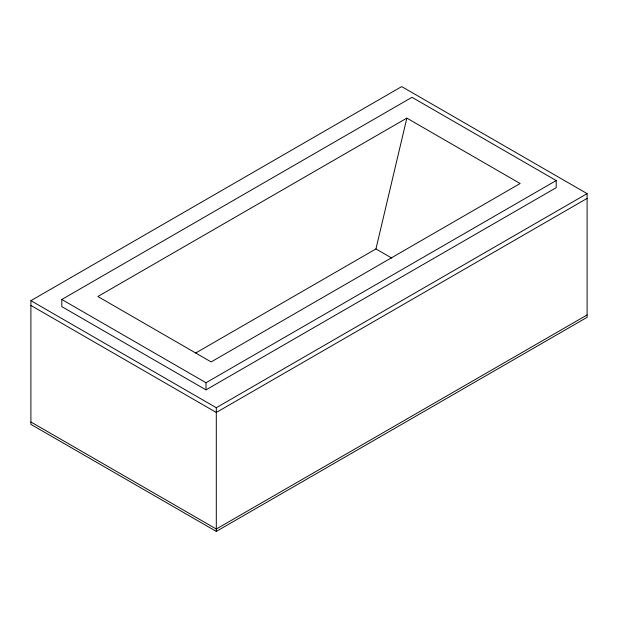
<?xml version="1.0" encoding="UTF-8"?>
<svg xmlns="http://www.w3.org/2000/svg" width="618" height="618" viewBox="0 0 618 618"><rect width="100%" height="100%" fill="white"/><g stroke="black" fill="none" stroke-linecap="round" stroke-linejoin="round"><path stroke-width="0.93" d="M195.667 353.025L375.953 248.938L406.853 118.115L520.147 183.523L211.147 361.924L97.853 296.509L406.853 118.115M30.9 300.672L401.7 86.597L587.1 193.635L587.1 317.328L216.3 531.403L30.9 424.365L30.9 300.672L216.3 407.71L587.1 193.635M61.8 299.483L411.997 97.296L556.2 180.549L556.2 187.687L206.003 389.873L61.8 306.621L61.8 299.483L206.003 382.735L556.2 180.549M587.1 198.393L216.3 412.469L30.9 305.431M587.1 314.948L216.3 529.023L30.9 421.986M375.953 248.938L391.766 258.069M216.3 407.71L216.3 531.403M206.003 382.735L206.003 389.873"/></g></svg>
